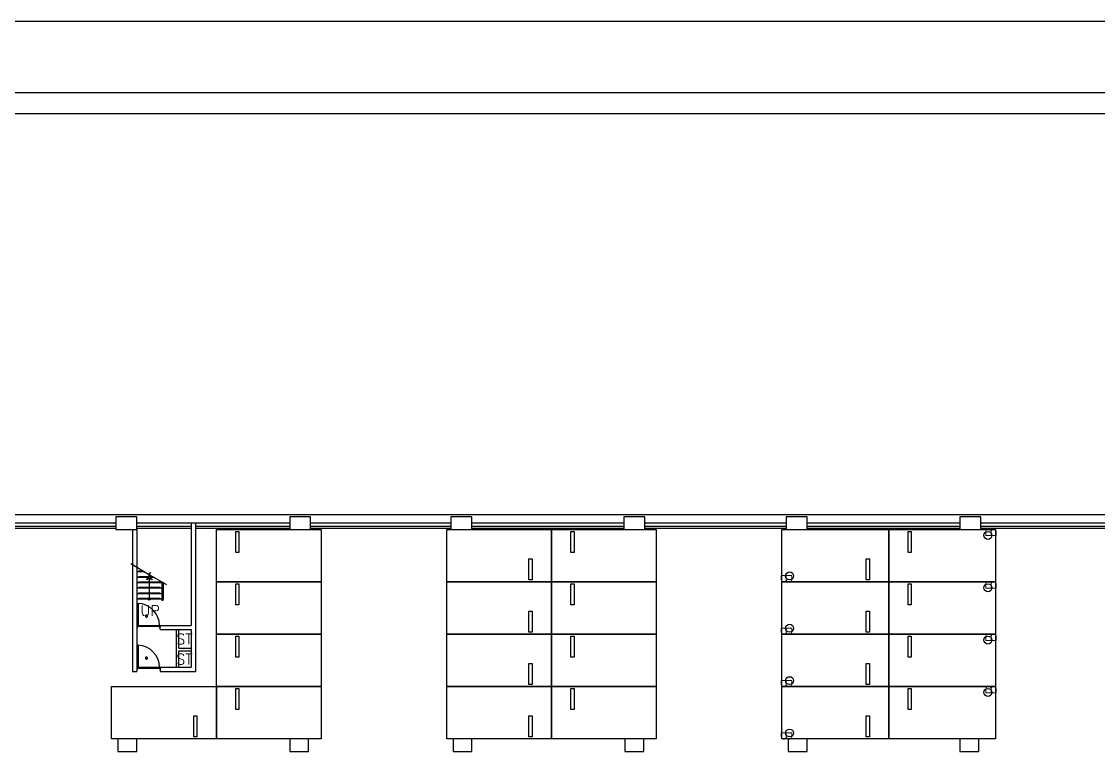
# Model space of a CAD drawing. Header units: millimetres. Extents: x -7575 to 416376, y 91125 to 341855.
# Drawn here: x 255060 to 306470, y 223525 to 258379 of the extents above; entities that cross this region are included whole.
import ezdxf
from ezdxf.enums import TextEntityAlignment as Align

# ---------------------------------------------------------------- set-up
doc = ezdxf.new("R2010")
doc.units = ezdxf.units.MM
doc.header["$LTSCALE"] = 600
doc.header["$MEASUREMENT"] = 0
doc.layers.add('e-plan', color=9, linetype='CONTINUOUS')
doc.styles.add('kiahn', font='romans.shx', dxfattribs={"bigfont": 'cadhs.shx'})

msp = doc.modelspace()

# ---------------------------------------------------------------- linework, layer by layer
at = {"layer": 'e-plan'}
for p, q in [((319962.5, 258374.9), (205317.3, 258379.5)), ((316532.9, 234824.9), (200903.8, 234824.9)), ((259560, 234424.9), (252860, 234424.9)), ((259560, 234274.9), (252860, 234274.9)), ((259560, 234174.9), (252860, 234174.9)), ((260360.1, 234124.9), (260360.1, 227346.1)), ((267860, 234424.9), (260560, 234424.9)), ((263160.1, 234274.9), (260560.1, 234274.9)), ((263160.1, 234174.9), (260560.1, 234174.9)), ((260560.1, 234126.1), (260560.1, 227346.1)), ((263160.1, 234424.9), (263160.1, 229546.1)), ((263360.1, 234424.9), (263360.1, 227346.1)), ((267860, 234274.9), (263360.1, 234274.9)), ((267860, 234174.9), (263360.1, 234174.9)), ((264360.1, 231624.9), (264360.1, 234124.9)), ((264360.1, 234124.9), (269360.1, 234124.9)), ((265285.1, 234024.9), (265435.1, 234024.9)), ((265285.1, 233024.9), (265285.1, 234024.9)), ((265435.1, 234024.9), (265435.1, 233024.9)), ((275560, 234424.9), (268860, 234424.9)), ((275560, 234274.9), (268860, 234274.9)), ((275560, 234174.9), (268860, 234174.9)), ((269360.1, 234124.9), (269360.1, 231624.9)), ((275360.1, 231624.9), (275360.1, 234124.9)), ((275360.1, 234124.9), (280360.1, 234124.9)), ((283810, 234424.9), (276560, 234424.9)), ((283810, 234274.9), (276560, 234274.9)), ((283810, 234174.9), (276560, 234174.9)), ((280360.1, 234124.9), (280360.1, 231624.9)), ((280360.1, 231624.9), (280360.1, 234124.9)), ((280360.1, 234124.9), (285360.1, 234124.9)), ((281285.1, 234024.9), (281435.1, 234024.9)), ((281285.1, 233024.9), (281285.1, 234024.9)), ((281435.1, 234024.9), (281435.1, 233024.9)), ((291560, 234424.9), (284810, 234424.9)), ((291560, 234274.9), (284810, 234274.9)), ((291560, 234174.9), (284810, 234174.9)), ((285360.1, 234124.9), (285360.1, 231624.9)), ((291360.1, 231624.9), (291360.1, 234124.9)), ((291360.1, 234124.9), (296460.1, 234124.9)), ((299860, 234424.9), (292560, 234424.9)), ((299860, 234274.9), (292560, 234274.9)), ((299860, 234174.9), (292560, 234174.9)), ((296460.1, 231624.9), (296460.1, 234124.9)), ((296460.1, 234124.9), (301560.1, 234124.9)), ((296460.1, 234124.9), (296460.1, 231624.9)), ((297385.1, 234024.9), (297535.1, 234024.9)), ((297385.1, 233024.9), (297385.1, 234024.9)), ((297535.1, 234024.9), (297535.1, 233024.9)), ((307560, 234424.9), (300860, 234424.9)), ((307560, 234274.9), (300860, 234274.9)), ((307560, 234174.9), (300860, 234174.9)), ((301560.1, 234124.9), (301560.1, 231624.9)), ((265435.1, 233024.9), (265285.1, 233024.9)), ((281435.1, 233024.9), (281285.1, 233024.9)), ((297535.1, 233024.9), (297385.1, 233024.9)), ((260275.1, 232493.2), (261116.8, 231986.1)), ((279285.1, 231724.9), (279285.1, 232724.9)), ((279285.1, 232724.9), (279435.1, 232724.9)), ((279435.1, 232724.9), (279435.1, 231724.9)), ((295385.1, 231724.9), (295385.1, 232724.9)), ((295385.1, 232724.9), (295535.1, 232724.9)), ((295535.1, 232724.9), (295535.1, 231724.9)), ((260934.2, 232096.1), (260560.1, 232096.1)), ((260660.1, 232096.1), (260660.1, 232146.1)), ((260660.1, 232146.1), (260851.2, 232146.1)), ((260660.1, 231836.1), (260660.1, 231886.1)), ((260660.1, 231886.1), (261294, 231886.1)), ((261222.6, 232069.4), (261097.6, 231862.9)), ((261097.6, 231862.9), (261203.4, 231936.1)), ((261116.8, 231986.1), (261222.6, 232069.4)), ((261203.4, 231936.1), (261986.8, 231503.8)), ((261384.6, 231836.1), (260560.1, 231836.1)), ((261760.1, 231576.1), (260560.1, 231576.1)), ((260660.1, 231576.1), (260660.1, 231626.1)), ((260660.1, 231626.1), (261660.1, 231626.1)), ((260660.1, 231316.1), (260660.1, 231366.1)), ((260660.1, 231366.1), (261660.1, 231366.1)), ((261024.7, 231758.8), (261160.1, 231836.1)), ((261043.9, 231725.3), (261024.7, 231758.8)), ((261160.1, 231791.7), (261043.9, 231725.3)), ((261160.1, 231836.1), (261299.4, 231758.8)), ((261160.1, 231836.1), (261160.1, 230796.1)), ((261276.2, 231725.3), (261160.1, 231791.7)), ((261299.4, 231758.8), (261276.2, 231725.3)), ((261660.1, 231626.1), (261660.1, 231576.1)), ((261660.1, 231366.1), (261660.1, 231316.1)), ((261760.1, 231628.9), (261760.1, 230731.1)), ((261800.1, 231606.9), (261800.1, 230731.1)), ((261825.1, 231576.1), (261800.1, 231576.1)), ((261825.1, 231593.1), (261825.1, 230796.1)), ((269360.1, 231624.9), (264360.1, 231624.9)), ((264360.1, 229124.9), (264360.1, 231624.9)), ((264360.1, 231624.9), (269360.1, 231624.9)), ((265285.1, 231524.9), (265435.1, 231524.9)), ((265285.1, 230524.9), (265285.1, 231524.9)), ((265435.1, 231524.9), (265435.1, 230524.9)), ((269360.1, 231624.9), (269360.1, 229124.9)), ((275360.1, 229124.9), (275360.1, 231624.9)), ((275360.1, 231624.9), (280360.1, 231624.9)), ((280360.1, 231624.9), (275360.1, 231624.9)), ((279435.1, 231724.9), (279285.1, 231724.9)), ((280360.1, 231624.9), (280360.1, 229124.9)), ((285360.1, 231624.9), (280360.1, 231624.9)), ((280360.1, 229124.9), (280360.1, 231624.9)), ((280360.1, 231624.9), (285360.1, 231624.9)), ((281285.1, 231524.9), (281435.1, 231524.9)), ((281285.1, 230524.9), (281285.1, 231524.9)), ((281435.1, 231524.9), (281435.1, 230524.9)), ((285360.1, 231624.9), (285360.1, 229124.9)), ((291360.1, 229124.9), (291360.1, 231624.9)), ((291360.1, 231624.9), (296460.1, 231624.9)), ((296460.1, 231624.9), (291360.1, 231624.9)), ((295535.1, 231724.9), (295385.1, 231724.9)), ((296460.1, 231624.9), (296460.1, 229124.9)), ((296460.1, 229124.9), (296460.1, 231624.9)), ((296460.1, 231624.9), (301560.1, 231624.9)), ((301560.1, 231624.9), (296460.1, 231624.9)), ((297385.1, 231524.9), (297535.1, 231524.9)), ((297385.1, 230524.9), (297385.1, 231524.9)), ((297535.1, 231524.9), (297535.1, 230524.9)), ((301560.1, 231624.9), (301560.1, 229124.9)), ((261760.1, 231316.1), (260560.1, 231316.1)), ((261760.1, 231056.1), (260560.1, 231056.1)), ((260660.1, 231056.1), (260660.1, 231106.1)), ((260660.1, 231106.1), (261660.1, 231106.1)), ((260660.1, 230796.1), (260660.1, 230846.1)), ((260660.1, 230846.1), (261660.1, 230846.1)), ((261660.1, 231106.1), (261660.1, 231056.1)), ((261660.1, 230846.1), (261660.1, 230796.1)), ((261825.1, 231316.1), (261800.1, 231316.1)), ((261825.1, 231056.1), (261800.1, 231056.1)), ((261760.1, 230796.1), (260560.1, 230796.1)), ((260595.1, 229546.1), (260595.2, 230595.3)), ((260595.2, 230595.3), (260635.2, 230595.3)), ((260635.2, 230595.3), (260635.1, 229546.1)), ((261800.1, 230731.1), (261760.1, 230731.1)), ((261825.1, 230796.1), (261800.1, 230796.1)), ((265435.1, 230524.9), (265285.1, 230524.9)), ((281435.1, 230524.9), (281285.1, 230524.9)), ((297535.1, 230524.9), (297385.1, 230524.9)), ((279285.1, 229224.9), (279285.1, 230224.9)), ((279285.1, 230224.9), (279435.1, 230224.9)), ((279435.1, 230224.9), (279435.1, 229224.9)), ((295385.1, 229224.9), (295385.1, 230224.9)), ((295385.1, 230224.9), (295535.1, 230224.9)), ((295535.1, 230224.9), (295535.1, 229224.9)), ((260570.1, 229546.1), (260570.1, 229466.1)), ((260595.1, 229546.1), (260570.1, 229546.1)), ((260570.1, 229466.1), (260615.1, 229466.1)), ((260595.1, 229546.1), (261645.1, 229546.1)), ((260635.1, 229546.1), (260595.1, 229546.1)), ((260595.1, 229506.1), (260595.1, 229546.1)), ((260615.1, 229506.1), (260595.1, 229506.1)), ((260615.1, 229506.1), (261625.1, 229506.1)), ((260615.1, 229466.1), (260615.1, 229506.1)), ((261625.1, 229466.1), (261625.1, 229506.1)), ((261625.1, 229506.1), (261645.1, 229506.1)), ((261670.1, 229466.1), (261625.1, 229466.1)), ((261645.1, 229506.1), (261645.1, 229546.1)), ((261645.1, 229546.1), (261670.1, 229546.1)), ((261670.1, 229546.1), (261670.1, 229466.1)), ((261680.1, 229546.1), (263160.1, 229546.1)), ((261680.1, 229346.1), (261680.1, 229546.1)), ((261680.1, 229346.1), (263160.1, 229346.1)), ((262450.1, 227546.1), (262450.1, 229346.1)), ((262570.1, 228456.1), (262570.1, 229346.1)), ((263160.1, 229346.1), (263160.1, 227546.1)), ((269360.1, 229124.9), (264360.1, 229124.9)), ((264360.1, 226624.9), (264360.1, 229124.9)), ((264360.1, 229124.9), (269360.1, 229124.9)), ((265285.1, 229024.9), (265435.1, 229024.9)), ((265285.1, 228024.9), (265285.1, 229024.9)), ((265435.1, 229024.9), (265435.1, 228024.9)), ((269360.1, 229124.9), (269360.1, 226624.9)), ((275360.1, 226624.9), (275360.1, 229124.9)), ((275360.1, 229124.9), (280360.1, 229124.9)), ((280360.1, 229124.9), (275360.1, 229124.9)), ((279435.1, 229224.9), (279285.1, 229224.9)), ((280360.1, 229124.9), (280360.1, 226624.9)), ((285360.1, 229124.9), (280360.1, 229124.9)), ((280360.1, 226624.9), (280360.1, 229124.9)), ((280360.1, 229124.9), (285360.1, 229124.9)), ((281285.1, 229024.9), (281435.1, 229024.9)), ((281285.1, 228024.9), (281285.1, 229024.9)), ((281435.1, 229024.9), (281435.1, 228024.9)), ((285360.1, 229124.9), (285360.1, 226624.9)), ((296460.1, 229124.9), (291360.1, 229124.9)), ((291360.1, 226624.9), (291360.1, 229124.9)), ((291360.1, 229124.9), (296460.1, 229124.9)), ((295535.1, 229224.9), (295385.1, 229224.9)), ((296460.1, 229124.9), (296460.1, 226624.9)), ((296460.1, 226624.9), (296460.1, 229124.9)), ((296460.1, 229124.9), (301560.1, 229124.9)), ((301560.1, 229124.9), (296460.1, 229124.9)), ((297385.1, 229024.9), (297535.1, 229024.9)), ((297385.1, 228024.9), (297385.1, 229024.9)), ((297535.1, 229024.9), (297535.1, 228024.9)), ((301560.1, 229124.9), (301560.1, 226624.9)), ((260595.1, 227546.1), (260595.2, 228595.3)), ((260595.2, 228595.3), (260635.2, 228595.3)), ((260635.2, 228595.3), (260635.1, 227546.1)), ((262570.1, 228456.1), (263160.1, 228456.1)), ((262570.1, 228336.1), (263160.1, 228336.1)), ((262570.1, 227546.1), (262570.1, 228336.1)), ((265435.1, 228024.9), (265285.1, 228024.9)), ((281435.1, 228024.9), (281285.1, 228024.9)), ((297535.1, 228024.9), (297385.1, 228024.9)), ((260360.1, 227346.1), (260560.1, 227346.1)), ((260570.1, 227546.1), (260570.1, 227466.1)), ((260595.1, 227546.1), (260570.1, 227546.1)), ((260570.1, 227466.1), (260615.1, 227466.1)), ((260595.1, 227546.1), (261645.1, 227546.1)), ((260635.1, 227546.1), (260595.1, 227546.1)), ((260595.1, 227506.1), (260595.1, 227546.1)), ((260615.1, 227506.1), (260595.1, 227506.1)), ((260615.1, 227506.1), (261625.1, 227506.1)), ((260615.1, 227466.1), (260615.1, 227506.1)), ((261625.1, 227466.1), (261625.1, 227506.1)), ((261625.1, 227506.1), (261645.1, 227506.1)), ((261670.1, 227466.1), (261625.1, 227466.1)), ((261645.1, 227506.1), (261645.1, 227546.1)), ((261645.1, 227546.1), (261670.1, 227546.1)), ((261670.1, 227546.1), (261670.1, 227466.1)), ((261680.1, 227546.1), (263160.1, 227546.1)), ((261680.1, 227546.1), (263160.1, 227546.1)), ((261680.1, 227546.1), (261680.1, 227346.1)), ((261680.1, 227346.1), (263360.1, 227346.1)), ((279285.1, 226724.9), (279285.1, 227724.9)), ((279285.1, 227724.9), (279435.1, 227724.9)), ((279435.1, 227724.9), (279435.1, 226724.9)), ((295385.1, 226724.9), (295385.1, 227724.9)), ((295385.1, 227724.9), (295535.1, 227724.9)), ((295535.1, 227724.9), (295535.1, 226724.9)), ((279435.1, 226724.9), (279285.1, 226724.9)), ((295535.1, 226724.9), (295385.1, 226724.9)), ((259360.1, 224124.9), (259360.1, 226624.9)), ((259360.1, 226624.9), (264360.1, 226624.9)), ((264360.1, 226624.9), (264360.1, 224124.9)), ((269360.1, 226624.9), (264360.1, 226624.9)), ((264360.1, 224124.9), (264360.1, 226624.9)), ((264360.1, 226624.9), (269360.1, 226624.9)), ((265285.1, 226524.9), (265435.1, 226524.9)), ((265285.1, 225524.9), (265285.1, 226524.9)), ((265435.1, 226524.9), (265435.1, 225524.9)), ((269360.1, 226624.9), (269360.1, 224124.9)), ((280360.1, 226624.9), (275360.1, 226624.9)), ((275360.1, 224124.9), (275360.1, 226624.9)), ((275360.1, 226624.9), (280360.1, 226624.9)), ((280360.1, 226624.9), (280360.1, 224124.9)), ((285360.1, 226624.9), (280360.1, 226624.9)), ((280360.1, 224124.9), (280360.1, 226624.9)), ((280360.1, 226624.9), (285360.1, 226624.9)), ((281285.1, 226524.9), (281435.1, 226524.9)), ((281285.1, 225524.9), (281285.1, 226524.9)), ((281435.1, 226524.9), (281435.1, 225524.9)), ((285360.1, 226624.9), (285360.1, 224124.9)), ((296460.1, 226624.9), (291360.1, 226624.9)), ((291360.1, 224124.9), (291360.1, 226624.9)), ((291360.1, 226624.9), (296460.1, 226624.9)), ((301560.1, 226624.9), (296460.1, 226624.9)), ((296460.1, 226624.9), (296460.1, 224124.9)), ((296460.1, 224124.9), (296460.1, 226624.9)), ((296460.1, 226624.9), (301560.1, 226624.9)), ((297385.1, 226524.9), (297535.1, 226524.9)), ((297385.1, 225524.9), (297385.1, 226524.9)), ((297535.1, 226524.9), (297535.1, 225524.9)), ((301560.1, 226624.9), (301560.1, 224124.9)), ((263285.1, 224224.9), (263285.1, 225224.9)), ((263285.1, 225224.9), (263435.1, 225224.9)), ((263435.1, 225224.9), (263435.1, 224224.9)), ((265435.1, 225524.9), (265285.1, 225524.9)), ((279285.1, 224224.9), (279285.1, 225224.9)), ((279285.1, 225224.9), (279435.1, 225224.9)), ((279435.1, 225224.9), (279435.1, 224224.9)), ((281435.1, 225524.9), (281285.1, 225524.9)), ((295385.1, 224224.9), (295385.1, 225224.9)), ((295385.1, 225224.9), (295535.1, 225224.9)), ((295535.1, 225224.9), (295535.1, 224224.9)), ((297535.1, 225524.9), (297385.1, 225524.9)), ((263435.1, 224224.9), (263285.1, 224224.9)), ((279435.1, 224224.9), (279285.1, 224224.9)), ((295535.1, 224224.9), (295385.1, 224224.9)), ((264360.1, 224124.9), (259360.1, 224124.9)), ((269360.1, 224124.9), (264360.1, 224124.9)), ((280360.1, 224124.9), (275360.1, 224124.9)), ((285360.1, 224124.9), (280360.1, 224124.9)), ((296460.1, 224124.9), (291360.1, 224124.9)), ((301560.1, 224124.9), (296460.1, 224124.9))]:
    msp.add_line(p, q, dxfattribs=at)
at = {"layer": 'e-plan', "ltscale": 0.5}
for p, q in [((328960.1, 254974.9), (180710.1, 254974.9)), ((329960.1, 253974.9), (179710.1, 253974.9)), ((260560, 234724.9), (259560, 234724.9)), ((259560, 234724.9), (259560, 234124.9)), ((260560, 234124.9), (260560, 234724.9)), ((268860, 234724.9), (267860, 234724.9)), ((267860, 234724.9), (267860, 234124.9)), ((268860, 234124.9), (268860, 234724.9)), ((276560, 234724.9), (275560, 234724.9)), ((275560, 234724.9), (275560, 234124.9)), ((276560, 234124.9), (276560, 234724.9)), ((284810, 234724.9), (283810, 234724.9)), ((283810, 234724.9), (283810, 234124.9)), ((284810, 234124.9), (284810, 234724.9)), ((292560, 234724.9), (291560, 234724.9)), ((291560, 234724.9), (291560, 234124.9)), ((292560, 234124.9), (292560, 234724.9)), ((300860, 234724.9), (299860, 234724.9)), ((299860, 234724.9), (299860, 234124.9)), ((300860, 234124.9), (300860, 234724.9)), ((259560, 234124.9), (260560, 234124.9)), ((267860, 234124.9), (268860, 234124.9)), ((275560, 234124.9), (276560, 234124.9)), ((283810, 234124.9), (284810, 234124.9)), ((291560, 234124.9), (292560, 234124.9)), ((299860, 234124.9), (300860, 234124.9)), ((260560, 224124.9), (259660, 224124.9)), ((259660, 224124.9), (259660, 223524.9)), ((260560, 223524.9), (260560, 224124.9)), ((268760, 224124.9), (267860, 224124.9)), ((267860, 224124.9), (267860, 223524.9)), ((268760, 223524.9), (268760, 224124.9)), ((276560, 224124.9), (275660, 224124.9)), ((275660, 224124.9), (275660, 223524.9)), ((276560, 223524.9), (276560, 224124.9)), ((284760, 224124.9), (283860, 224124.9)), ((283860, 224124.9), (283860, 223524.9)), ((284760, 223524.9), (284760, 224124.9)), ((292560, 224124.9), (291660, 224124.9)), ((291660, 224124.9), (291660, 223524.9)), ((292560, 223524.9), (292560, 224124.9)), ((300760, 224124.9), (299860, 224124.9)), ((299860, 224124.9), (299860, 223524.9)), ((300760, 223524.9), (300760, 224124.9)), ((259660, 223524.9), (260560, 223524.9)), ((267860, 223524.9), (268760, 223524.9)), ((275660, 223524.9), (276560, 223524.9)), ((283860, 223524.9), (284760, 223524.9)), ((291660, 223524.9), (292560, 223524.9)), ((299860, 223524.9), (300760, 223524.9))]:
    msp.add_line(p, q, dxfattribs=at)
at = {"layer": 'e-plan'}
for centre, radius in [((301194.8, 233843.3), 189.2), ((291725.3, 231906.4), 189.2), ((301194.8, 231343.3), 189.2), ((261160.1, 230796.1), 50), ((291725.3, 229406.4), 189.2), ((301194.8, 228843.3), 189.2), ((291725.3, 226906.4), 189.2), ((301194.8, 226343.3), 189.2), ((291725.3, 224406.4), 189.2)]:
    msp.add_circle(centre, radius, dxfattribs=at)
for centre, radius, start, end in [((260595.1, 229546.1), 1049.9, 0, 87.80628), ((261023.7, 229983), 50, 30, 210), ((261023.7, 229983), 50, 210, 30), ((260595.1, 227546.1), 1049.9, 0, 87.80628), ((261023.7, 227983), 50, 30, 210), ((261023.7, 227983), 50, 210, 30)]:
    msp.add_arc(centre, radius, start, end, dxfattribs=at)

# ---------------------------------------------------------------- texts
at = {"layer": 'e-plan', "style": 'kiahn', "text_generation_flag": 4}
for rotation, p in [(90, (301093.4, 233744.2)), (270, (291826.7, 232005.6)), (90, (301093.4, 231244.2)), (270, (291826.7, 229505.6)), (90, (301093.4, 228744.2)), (270, (291826.7, 227005.6)), (90, (301093.4, 226244.2)), (270, (291826.7, 224505.6))]:
    msp.add_text('B', height=500, rotation=rotation, dxfattribs=at).set_placement(p)
at = {"layer": 'e-plan', "style": 'kiahn'}
for s, p in [('UP', (261200.9, 230246.2)), ('ST', (262836.9, 228895.3)), ('ST', (262836.9, 227935.3))]:
    msp.add_text(s, height=500, dxfattribs=at).set_placement(p, align=Align.MIDDLE)

doc.saveas('drawing.dxf')
